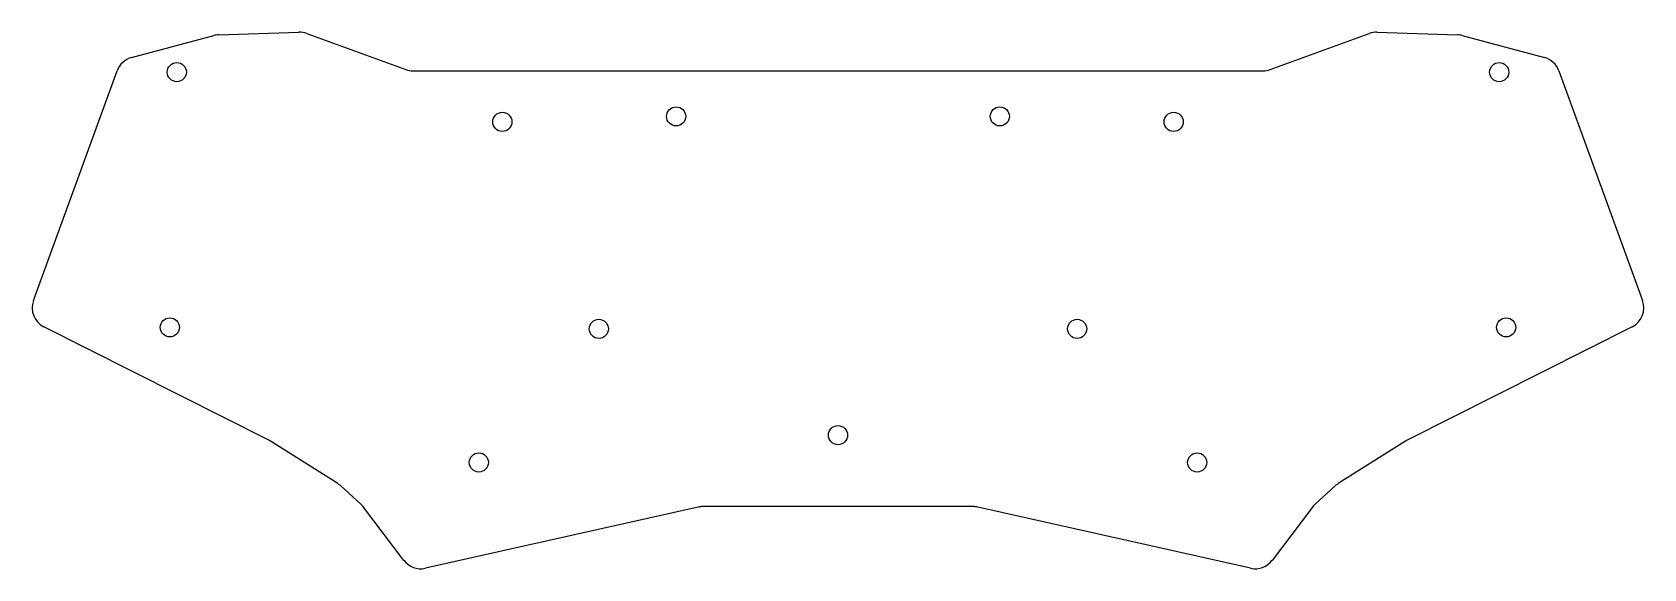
# Model space of a CAD drawing. Header units: millimetres. Extents: x 16 to 395, y -185 to -59.
import ezdxf

# ---------------------------------------------------------------- set-up
doc = ezdxf.new("R2010")
doc.units = ezdxf.units.MM

msp = doc.modelspace()

# ---------------------------------------------------------------- linework, layer by layer
for p, q in [((39.14, -64.48), (58.47, -59.31)), ((59.61, -59.14), (78.52, -58.54)), ((80.39, -58.84), (103.65, -67.31)), ((307.13, -67.31), (330.39, -58.84)), ((332.26, -58.54), (351.17, -59.14)), ((352.31, -59.31), (371.64, -64.48)), ((16.05, -121.68), (35.73, -67.6)), ((105.36, -67.61), (305.42, -67.61)), ((375.04, -67.6), (394.73, -121.68)), ((71.43, -154.53), (18.5, -127.86)), ((392.28, -127.86), (339.35, -154.53)), ((87.66, -164.74), (71.85, -154.76)), ((338.93, -154.76), (323.12, -164.74)), ((93.09, -169.58), (88.36, -165.27)), ((322.42, -165.27), (317.69, -169.58)), ((103.19, -182.79), (93.71, -170.26)), ((172.47, -170.27), (108.27, -184.65)), ((237.22, -170.15), (173.56, -170.15)), ((302.51, -184.65), (238.31, -170.27)), ((317.07, -170.26), (307.59, -182.79))]:
    msp.add_line(p, q)
for centre in [(49.77, -67.92), (361.01, -67.92), (126.39, -79.63), (167.29, -78.34), (243.48, -78.34), (284.39, -79.63), (48.13, -127.98), (149.1, -128.33), (261.68, -128.33), (362.65, -127.98), (205.39, -153.34), (120.86, -159.76), (289.92, -159.76)]:
    msp.add_circle(centre, 2.25)
for centre, start, end in [((59.76, -64.14), 91.8014, 104.992), ((78.68, -63.54), 70, 91.8014), ((332.1, -63.54), 88.1986, 110), ((351.02, -64.14), 75.008, 88.1986), ((40.43, -69.31), 104.992, 160), ((105.36, -62.61), 250, 270), ((305.42, -62.61), 270, 290), ((370.35, -69.31), 20, 75.008), ((20.75, -123.39), 160, 243.2611), ((390.03, -123.39), 296.7389, 20), ((69.18, -158.99), 57.7458, 63.2611), ((341.6, -158.99), 116.7389, 122.2542), ((84.99, -168.97), 47.6961, 57.7458), ((325.79, -168.97), 122.2542, 132.3039), ((89.73, -173.28), 37.1088, 47.6961), ((173.56, -175.15), 90, 102.622), ((237.22, -175.15), 77.378, 90), ((321.05, -173.28), 132.3039, 142.8912), ((107.18, -179.77), 217.1088, 282.622), ((303.6, -179.77), 257.378, 322.8912)]:
    msp.add_arc(centre, 5, start, end)

doc.saveas('drawing.dxf')
